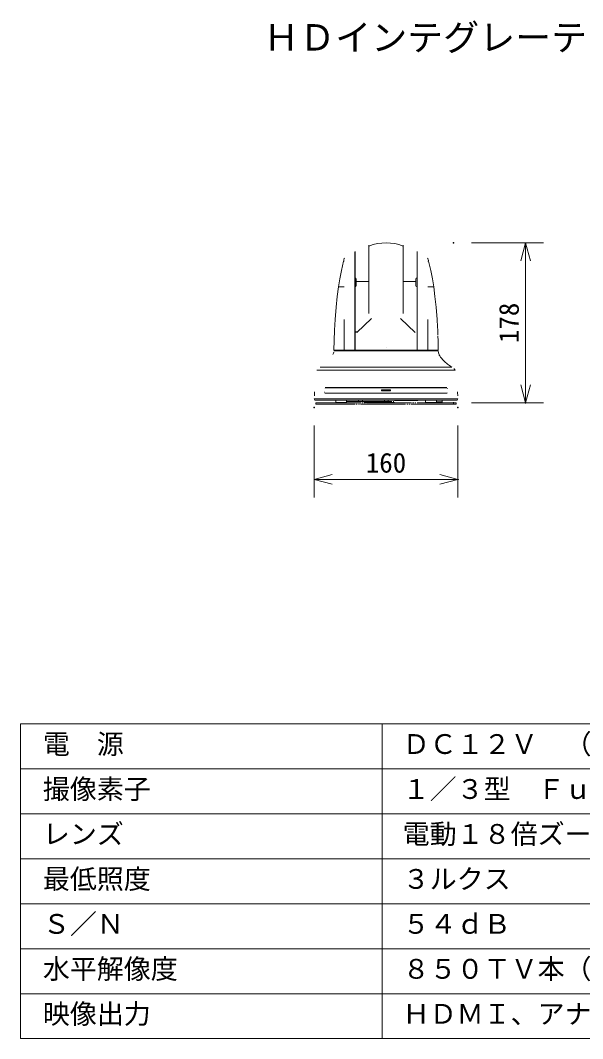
# Model space of a CAD drawing. Units: millimetres, scale not verified. Extents: x -62 to 63, y -57 to 57.
# Drawn here: x -62.5 to 0, y -56.5 to 56.7 of the extents above; entities that cross this region are included whole.
import ezdxf
from ezdxf.enums import TextEntityAlignment as Align

# ---------------------------------------------------------------- set-up
doc = ezdxf.new("R2010")
doc.units = ezdxf.units.MM
doc.header["$LTSCALE"] = 0.125
doc.header["$PDMODE"] = 32
doc.header["$PDSIZE"] = 0.025
doc.linetypes.add('USER1', pattern=[45, 40, -1, 1, -1, 1, -1])
for name, color, linetype, lineweight in [('0-0_0', 7, 'Continuous', 18), ('0-1_WAKU', 1, 'Continuous', 18), ('0-4_GAIKEI', 1, 'Continuous', 18), ('0-5_SUNPO', 7, 'Continuous', 18)]:
    doc.layers.add(name, color=color, linetype=linetype, lineweight=lineweight)
doc.layers.add('0-2_MOJI1', color=7, linetype='Continuous')
doc.layers.add('0-6_DEFPOINTS', color=7, linetype='Continuous')
doc.styles.add('ＭＳ ゴシック', font='')
doc.styles.get('ＭＳ ゴシック').set_extended_font_data('MS Gothic')

# ---------------------------------------------------------------- blocks, each defined once
blk = doc.blocks.new('_OPEN30')
at = {"layer": '0-0_0'}
blk.add_line((0, 0), (-1, 0), dxfattribs=at)
blk.add_lwpolyline([(-1, 0.26795), (0, 0), (-1, -0.26795)], dxfattribs=at)
blk = doc.blocks.new('D6')
at = {"layer": '0-5_SUNPO'}
for p, q in [((-27.829, 8.6266), (-27.829, 0.6266)), ((-11.8468, 8.6266), (-11.8468, 0.6266)), ((-25.829, 2.6266), (-13.8468, 2.6266))]:
    blk.add_line(p, q, dxfattribs=at)
at = {"layer": '0-6_DEFPOINTS'}
for p in [(-27.829, 10.6266), (-11.8468, 10.6266), (-11.8468, 2.6266)]:
    blk.add_point(p, dxfattribs=at)
at = {"layer": '0-5_SUNPO', "xscale": 2, "yscale": 2, "rotation": 180}
blk.add_blockref('_OPEN30', (-27.829, 2.6266), dxfattribs=at)
at = {"layer": '0-5_SUNPO', "xscale": 2, "yscale": 2}
blk.add_blockref('_OPEN30', (-11.8468, 2.6266), dxfattribs=at)
at = {"layer": '0-5_SUNPO', "style": 'ＭＳ ゴシック'}
blk.add_text('160', height=2.199, dxfattribs=at).set_placement((-22.0879, 2.7166), align=Align.BOTTOM_LEFT)
blk = doc.blocks.new('D5')
at = {"layer": '0-5_SUNPO'}
for p, q in [((-10.3319, 28.929), (-2.3319, 28.929)), ((-4.3319, 26.929), (-4.3319, 13.139)), ((-10.3319, 11.139), (-2.3319, 11.139))]:
    blk.add_line(p, q, dxfattribs=at)
at = {"layer": '0-6_DEFPOINTS'}
for p in [(-12.3319, 28.929), (-12.3319, 11.139), (-4.3319, 11.139)]:
    blk.add_point(p, dxfattribs=at)
at = {"layer": '0-5_SUNPO', "xscale": 2, "yscale": 2}
for p, rotation in [((-4.3319, 28.929), 90), ((-4.3319, 11.139), 270)]:
    blk.add_blockref('_OPEN30', p, dxfattribs=dict(at, rotation=rotation))
at = {"layer": '0-5_SUNPO', "style": 'ＭＳ ゴシック'}
blk.add_text('178', height=2.199, rotation=90, dxfattribs=at).set_placement((-4.4219, 17.784), align=Align.BOTTOM_LEFT)

msp = doc.modelspace()

# ---------------------------------------------------------------- linework, layer by layer
at = {"layer": '0-1_WAKU', "color": 4}
for p, q in [((-62.4928, -21.5024), (-62.4928, -56.5024)), ((62.5072, -21.5024), (-62.4928, -21.5024)), ((-22.2872, -56.5024), (-22.2872, -21.5024)), ((-62.4928, -56.5024), (62.5072, -56.5024))]:
    msp.add_line(p, q, dxfattribs=at)
at = {"layer": '0-1_WAKU'}
for p, q in [((62.5072, -26.5024), (-62.4928, -26.5024)), ((62.5072, -31.5024), (-62.4928, -31.5024)), ((62.5072, -36.5024), (-62.4928, -36.5024)), ((62.5072, -41.5024), (-62.4928, -41.5024)), ((62.5072, -46.5024), (-62.4928, -46.5024)), ((62.5072, -51.5024), (-62.4928, -51.5024))]:
    msp.add_line(p, q, dxfattribs=at)
at = {"layer": '0-4_GAIKEI'}
for p, q in [((-23.7438, 24.1558), (-23.7438, 31.7353)), ((-19.9438, 24.1557), (-19.9438, 31.7353)), ((-25.3138, 19.9971), (-25.3138, 31.008)), ((-25.2938, 31.0189), (-25.2938, 28.1021)), ((-18.3938, 28.1021), (-18.3938, 31.0189)), ((-18.3738, 19.9971), (-18.3738, 31.008)), ((-26.57, 29.9595), (-26.5053, 29.9595)), ((-17.1822, 29.9595), (-17.1176, 29.9595)), ((-25.3138, 29.1322), (-25.2938, 29.1322)), ((-25.3138, 28.8971), (-25.2938, 28.8971)), ((-25.3138, 28.6873), (-25.2938, 28.6873)), ((-25.2938, 28.6571), (-25.3138, 28.6571)), ((-25.3138, 28.4021), (-25.2938, 28.4021)), ((-25.2938, 28.3521), (-25.3138, 28.3521)), ((-18.3938, 29.1322), (-18.3738, 29.1322)), ((-18.3938, 28.8971), (-18.3738, 28.8971)), ((-18.3738, 28.6873), (-18.3938, 28.6873)), ((-18.3738, 28.6571), (-18.3938, 28.6571)), ((-18.3938, 28.4021), (-18.3738, 28.4021)), ((-18.3738, 28.3521), (-18.3938, 28.3521)), ((-25.2938, 27.6971), (-25.2888, 27.6971)), ((-25.2938, 27.6971), (-25.2938, 27.4971)), ((-25.2938, 27.6671), (-25.2888, 27.6671)), ((-25.2938, 27.5271), (-25.2888, 27.5271)), ((-25.2938, 27.4971), (-25.2888, 27.4971)), ((-25.2888, 27.0971), (-25.2888, 28.0971)), ((-25.1588, 27.9622), (-25.1588, 27.2221)), ((-25.0974, 27.6971), (-23.7438, 27.6971)), ((-18.5902, 27.6969), (-19.9438, 27.697)), ((-18.5288, 27.2221), (-18.5288, 27.9622)), ((-18.3988, 28.0971), (-18.3988, 27.0971)), ((-18.3988, 27.6971), (-18.3938, 27.6971)), ((-18.3988, 27.6671), (-18.3938, 27.6671)), ((-18.3988, 27.5271), (-18.3938, 27.5271)), ((-18.3988, 27.4971), (-18.3938, 27.4971)), ((-18.3938, 27.6971), (-18.3938, 27.4971)), ((-26.505, 27.0983), (-27.1369, 27.0983)), ((-25.2938, 26.9971), (-25.3138, 26.9971)), ((-25.2938, 26.8971), (-25.3138, 26.8971)), ((-25.2938, 27.0771), (-25.2963, 27.0771)), ((-25.2963, 27.0771), (-25.2963, 26.9971)), ((-25.2938, 20.0471), (-25.2938, 27.0921)), ((-18.3938, 20.0471), (-18.3938, 27.0921)), ((-18.3938, 27.0771), (-18.3913, 27.0771)), ((-18.3738, 26.9971), (-18.3938, 26.9971)), ((-18.3738, 26.8971), (-18.3938, 26.8971)), ((-18.3913, 27.0771), (-18.3913, 26.9971)), ((-17.1826, 27.0983), (-16.5507, 27.0983)), ((-26.4938, 23.4728), (-26.4938, 20.0471)), ((-23.4575, 23.5856), (-25.0975, 22.0415)), ((-18.5902, 22.0415), (-20.2302, 23.5856)), ((-17.1938, 23.4728), (-17.1938, 20.0471)), ((-25.1488, 22.1555), (-25.149, 22.0415)), ((-25.0975, 22.0423), (-25.0974, 22.1555)), ((-21.8439, 20.4094), (-21.8439, 20.3816)), ((-28.6156, 15.8971), (-15.072, 15.8971)), ((-28.6035, 15.8871), (-15.0841, 15.8871)), ((-18.4608, 15.8871), (-18.4608, 15.8971)), ((-18.4438, 15.8871), (-18.4438, 15.8971)), ((-18.2438, 15.8971), (-18.2438, 15.8871)), ((-18.1998, 15.8971), (-18.1998, 15.8871)), ((-28.7189, 15.3907), (-28.7046, 15.3907)), ((-28.6823, 15.7834), (-28.6967, 15.7834)), ((-15.0368, 15.2771), (-28.6509, 15.2771)), ((-15.05, 15.2871), (-28.6376, 15.2871)), ((-22.3216, 15.5371), (-22.2988, 15.5371)), ((-22.2988, 15.6371), (-22.3215, 15.6371)), ((-22.2988, 15.6421), (-21.3888, 15.6421)), ((-21.3888, 15.5321), (-22.2988, 15.5321)), ((-22.2938, 15.6421), (-22.2938, 15.6371)), ((-22.2938, 15.6371), (-21.3938, 15.6371)), ((-21.3938, 15.5371), (-22.2938, 15.5371)), ((-22.2938, 15.5321), (-22.2938, 15.5365)), ((-22.2938, 15.5349), (-21.9038, 15.5349)), ((-22.1938, 15.6421), (-22.1938, 15.6371)), ((-22.1938, 15.6393), (-21.4938, 15.6393)), ((-21.9038, 15.5321), (-21.9038, 15.5371)), ((-21.7838, 15.5321), (-21.7838, 15.5371)), ((-21.7838, 15.5349), (-21.3938, 15.5349)), ((-21.4938, 15.6421), (-21.4938, 15.6371)), ((-21.3938, 15.6421), (-21.3938, 15.6371)), ((-21.3938, 15.5371), (-21.3938, 15.5321)), ((-21.3661, 15.6371), (-21.3888, 15.6371)), ((-21.3888, 15.5371), (-21.3661, 15.5371)), ((-18.4608, 15.2771), (-18.4608, 15.2871)), ((-18.4438, 15.2771), (-18.4438, 15.2871)), ((-18.3438, 15.2871), (-18.3438, 15.2771)), ((-18.2438, 15.2871), (-18.2438, 15.2771)), ((-18.1998, 15.2871), (-18.1998, 15.2771)), ((-14.9909, 15.7834), (-15.0053, 15.7834)), ((-14.9831, 15.3907), (-14.9687, 15.3907)), ((-13.8527, 14.6517), (-29.8349, 14.6517)), ((-27.4438, 14.4971), (-27.4438, 14.2311)), ((-26.2438, 14.2311), (-27.4438, 14.2311)), ((-26.2438, 14.4971), (-26.2438, 14.2311)), ((-20.4599, 14.4709), (-20.532, 14.4709)), ((-20.4599, 14.4709), (-20.459, 14.4711)), ((-20.4144, 14.4971), (-20.459, 14.4711)), ((-17.4438, 14.4971), (-17.4438, 14.2311)), ((-16.2438, 14.2311), (-17.4438, 14.2311)), ((-16.2438, 14.4971), (-16.2438, 14.2311))]:
    msp.add_line(p, q, dxfattribs=at)
at = {"layer": '0-4_GAIKEI', "color": 7}
for p, q in [((-16.1244, 22.6691), (-16.1737, 23.4732)), ((-16.0801, 21.7171), (-16.082, 21.7171)), ((-16.0436, 19.9771), (-27.644, 19.9771)), ((-27.6438, 20.0471), (-16.0438, 20.0471)), ((-25.3138, 19.9971), (-27.4738, 19.9971)), ((-27.4738, 19.9971), (-27.4738, 19.9771)), ((-16.2138, 19.9971), (-18.3738, 19.9971)), ((-16.2138, 19.9971), (-16.2138, 19.9771)), ((-16.0436, 19.9771), (-16.0388, 19.9032)), ((-16.0388, 19.9032), (-16.0279, 19.8285)), ((-16.0264, 19.8204), (-16.0327, 19.8567)), ((-16.0279, 19.8285), (-16.0108, 19.753)), ((-16.0045, 19.7302), (-16.0264, 19.8204)), ((-16.0108, 19.753), (-15.9876, 19.6767)), ((-15.9736, 19.6382), (-16.0045, 19.7302)), ((-15.9876, 19.6767), (-15.9582, 19.5995)), ((-15.9417, 19.5618), (-15.9736, 19.6382)), ((-29.1715, 18.1605), (-14.5161, 18.1605)), ((-29.5244, 17.8549), (-14.1633, 17.8549)), ((-29.7551, 14.4971), (-29.8349, 14.6517)), ((-13.9326, 14.4971), (-29.7551, 14.4971)), ((-13.9326, 14.4971), (-13.8527, 14.6517))]:
    msp.add_line(p, q, dxfattribs=at)
at = {"layer": '0-4_GAIKEI', "linetype": 'USER1'}
for p, q in [((-29.6438, 14.2071), (-29.6438, 14.0471)), ((-29.6438, 14.2071), (-14.0438, 14.2071)), ((-14.0438, 14.0471), (-29.6438, 14.0471)), ((-26.8609, 14.2311), (-26.8938, 14.2071)), ((-26.1924, 14.3371), (-20.9686, 14.3371)), ((-24.8971, 14.4971), (-24.8971, 14.3371)), ((-24.4788, 14.4971), (-24.4788, 14.3371)), ((-24.3938, 14.3371), (-24.1793, 14.2371)), ((-24.1793, 14.2371), (-20.8961, 14.2371)), ((-23.6438, 14.2071), (-23.6438, 14.2371)), ((-23.1438, 14.2071), (-23.1438, 14.2371)), ((-22.3438, 14.0471), (-22.3438, 14.0461)), ((-22.3438, 14.0461), (-21.3438, 14.0461)), ((-22.0211, 14.3371), (-22.0211, 14.4971)), ((-21.6162, 14.3371), (-21.6162, 14.4971)), ((-21.3438, 14.0471), (-21.3438, 14.0461)), ((-20.9188, 14.4664), (-18.3207, 14.4664)), ((-16.6238, 14.2311), (-16.6238, 14.2071)), ((-15.6238, 14.4871), (-16.2438, 14.4871)), ((-15.6238, 14.3271), (-16.2438, 14.3271)), ((-15.9988, 14.4971), (-15.9988, 14.4871)), ((-15.6238, 14.4871), (-15.6238, 14.2071)), ((-14.0438, 14.2071), (-14.0438, 14.0471))]:
    msp.add_line(p, q, dxfattribs=at)
at = {"layer": '0-4_GAIKEI', "color": 7}
for points in [[(-26.5054, 30.2234), (-26.527, 30.1362), (-26.5497, 30.0433), (-26.57, 29.9595), (-26.8049, 28.9278), (-26.9918, 27.9781), (-27.1369, 27.0983)], [(-17.1176, 29.9595), (-17.1379, 30.0433), (-17.1607, 30.1362), (-17.1822, 30.2234)], [(-16.5507, 27.0983), (-16.6958, 27.9781), (-16.8828, 28.9278), (-17.1176, 29.9595)], [(-27.1369, 27.0983), (-27.2802, 26.0319), (-27.4053, 24.8439), (-27.514, 23.4732)], [(-16.1737, 23.4732), (-16.2823, 24.8439), (-16.4074, 26.0319), (-16.5507, 27.0983)], [(-27.514, 23.4732), (-27.5838, 22.2693), (-27.6268, 21.1219), (-27.6438, 20.0471)], [(-16.1216, 22.6181), (-16.122, 22.621), (-16.1249, 22.6281), (-16.1276, 22.6308)], [(-16.0801, 21.7171), (-16.0911, 21.9896), (-16.1056, 22.3053), (-16.1216, 22.6181)], [(-16.0438, 20.0471), (-16.0608, 21.1219), (-16.0766, 21.6226)], [(-27.6554, 19.8534), (-27.6613, 19.8204), (-27.6831, 19.7302), (-27.714, 19.6382), (-27.7458, 19.562)], [(-15.9582, 19.5995), (-15.9226, 19.5215), (-15.8809, 19.4427), (-15.8331, 19.363), (-15.779, 19.2825), (-15.7188, 19.2012), (-15.6525, 19.1191), (-15.58, 19.0361), (-15.5013, 18.9523), (-15.4165, 18.8676), (-15.3255, 18.7821), (-15.2283, 18.6958), (-15.125, 18.6087), (-15.0156, 18.5207), (-14.9, 18.4319)], [(-14.9, 18.4319), (-14.7782, 18.3423), (-14.6502, 18.2518), (-14.5161, 18.1605)], [(-14.1633, 17.8549), (-14.1869, 17.9125), (-14.2329, 17.9619), (-14.2828, 18.0032), (-14.2899, 18.0086)], [(-29.7878, 15.4368), (-29.792, 15.3692), (-29.7995, 15.2481), (-29.8065, 15.1326), (-29.8156, 14.9815)], [(-13.872, 14.9802), (-13.88, 15.1146), (-13.8861, 15.2146), (-13.8925, 15.3188), (-13.9001, 15.4411)]]:
    msp.add_lwpolyline(points, dxfattribs=at)
for centre, radius, start, end in [((-21.8438, 26.7971), 5.2, 68.5694, 111.4306), ((-26.3792, 30.1922), 0.13, 125.30238, 166.08135), ((-17.3084, 30.1922), 0.13, 13.91865, 54.69884), ((-27.5238, 19.9971), 0.05, 0, 90), ((-16.1638, 19.9971), 0.05, 90, 180)]:
    msp.add_arc(centre, radius, start, end, dxfattribs=at)
at = {"layer": '0-4_GAIKEI'}
for centre, radius, start, end in [((-25.2238, 28.3771), 0.1336, 122.35649, 133.41574), ((-25.2238, 28.3771), 0.175, 113.70615, 121.65621), ((-25.2238, 28.3771), 0.2, 110.627, 117.11261), ((-25.2238, 28.3771), 0.215, 109.22631, 114.94688), ((-25.3399, 28.5622), 0.1, 71.68055, 74.79661), ((-25.3371, 29.0828), 0.06, 43.63169, 55.69812), ((-18.4638, 28.3771), 0.2, 62.88739, 69.3842), ((-18.4638, 28.3771), 0.215, 65.05312, 70.80562), ((-18.4638, 28.3771), 0.1336, 46.80265, 57.82419), ((-18.4638, 28.3771), 0.175, 58.43187, 65.76106), ((-25.2238, 28.3771), 0.1336, 226.58426, 237.64351), ((-25.2238, 28.3771), 0.175, 238.34379, 246.29385), ((-25.2238, 28.3771), 0.2, 242.88739, 249.373), ((-25.2238, 28.3771), 0.215, 245.05312, 250.77369), ((-25.2988, 27.9622), 0.14, 0, 87.95329), ((-25.2988, 27.9574), 0.14, 0, 85.90396), ((-25.2888, 27.2271), 0.13, 270, 0), ((-18.3888, 27.9622), 0.14, 92.04671, 180), ((-18.3888, 27.9574), 0.14, 94.09604, 180), ((-18.3988, 27.2271), 0.13, 180, 270), ((-18.4638, 28.3771), 0.2, 290.6158, 297.11261), ((-18.4638, 28.3771), 0.215, 289.19438, 294.94688), ((-18.4638, 28.3771), 0.1336, 302.17581, 313.19735), ((-18.4638, 28.3771), 0.175, 294.23894, 301.56813), ((-22.2988, 15.5871), 0.055, 90, 270), ((-22.2938, 15.5871), 0.05, 90, 270), ((-21.3938, 15.5871), 0.05, 270, 90), ((-21.3888, 15.5871), 0.055, 270, 90)]:
    msp.add_arc(centre, radius, start, end, dxfattribs=at)

# ---------------------------------------------------------------- block references
at = {"layer": '0-5_SUNPO'}
for name in ['D5', 'D6']:
    msp.add_blockref(name, (-2.0059, 3.0681), dxfattribs=at)

# ---------------------------------------------------------------- texts
at = {"layer": '0-2_MOJI1', "style": 'ＭＳ ゴシック'}
for s, height, p in [('ＨＤインテグレーテッドカメラ', 2.933, (-35.4928, 52.4976)), ('電\u3000源', 2.199, (-59.9928, -25.5024)), ('ＤＣ１２Ｖ\u3000（ＡＣアダプター添付）', 2.199, (-19.9928, -25.5024)), ('撮像素子', 2.199, (-59.9928, -30.5024)), ('１／３型\u3000Ｆｕｌｌ－ＨＤ\u3000ＭＯＳ', 2.199, (-19.9928, -30.5024)), ('レンズ', 2.199, (-59.9928, -35.5024)), ('電動１８倍ズーム\u3000Ｆ１．６－２．８', 2.199, (-19.9928, -35.5024)), ('最低照度', 2.199, (-59.9928, -40.5024)), ('３ルクス', 2.199, (-19.9928, -40.5024)), ('Ｓ／Ｎ', 2.199, (-59.9928, -45.5024)), ('５４ｄＢ', 2.199, (-19.9928, -45.5024)), ('水平解像度', 2.199, (-59.9928, -50.5024)), ('８５０ＴＶ本（中心部）', 2.199, (-19.9928, -50.5024)), ('映像出力', 2.199, (-59.9928, -55.5024)), ('ＨＤＭＩ、アナログコンポーネント、ＶＢＳ', 2.199, (-19.9928, -55.5024))]:
    msp.add_text(s, height=height, dxfattribs=at).set_placement(p, align=Align.BOTTOM_LEFT)

doc.saveas('drawing.dxf')
